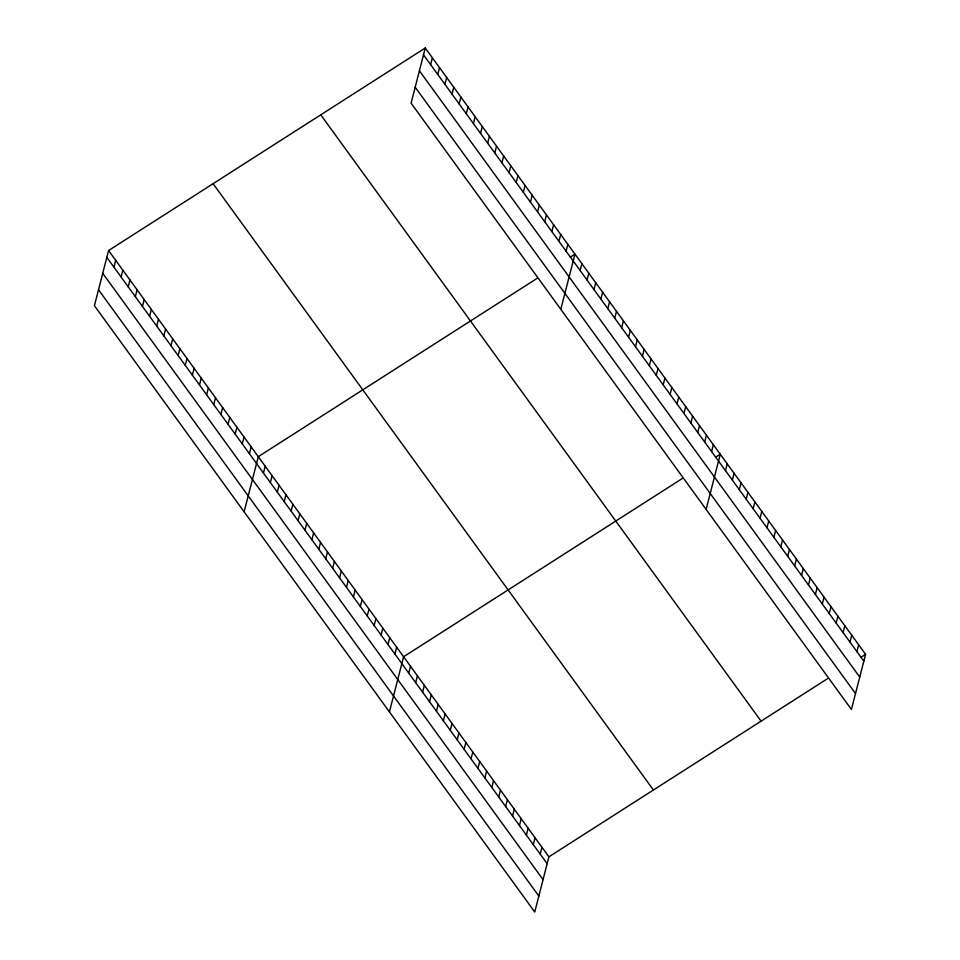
<?xml version="1.0" encoding="UTF-8"?>
<svg xmlns="http://www.w3.org/2000/svg" width="960" height="960" viewBox="0 0 960 960"><rect width="100%" height="100%" fill="white"/><g stroke="black" fill="none" stroke-linecap="round" stroke-linejoin="round"><path stroke-width="1.44" d="M425.256 48L411.096 103.164L851.424 709.476L865.584 654.324L425.256 48L108.576 250.524L94.416 305.676L534.744 912L548.904 856.836L827.592 678.624M113.952 267.18L115.704 260.34M121.08 276.996L122.832 270.156M128.208 286.812L129.96 279.972M135.336 296.628L137.088 289.788M142.464 306.444L144.216 299.604M149.592 316.26L151.344 309.42M156.72 326.076L158.472 319.236M163.848 335.892L165.612 329.052M170.976 345.708L172.74 338.868M178.104 355.524L179.868 348.684M185.244 365.34L186.996 358.5M192.372 375.156L194.124 368.316M199.5 384.972L201.252 378.132M206.628 394.788L208.38 387.948M213.756 404.604L215.508 397.764M220.884 414.42L222.636 407.58M228.012 424.236L229.764 417.396M235.14 434.052L236.904 427.224M242.268 443.88L244.032 437.04M249.396 453.696L251.16 446.856M244.128 511.824L258.288 456.672L536.964 278.448M263.448 473.04L265.2 466.2M270.372 482.568L272.124 475.728M277.284 492.096L279.048 485.256M284.208 501.624L285.96 494.784M291.132 511.152L292.884 504.312M298.044 520.68L299.808 513.84M304.968 530.208L306.72 523.368M430.632 64.656L432.384 57.816M311.88 539.736L313.644 532.896M437.76 74.472L439.512 67.632M318.804 549.264L320.556 542.424M444.888 84.288L446.652 77.448M325.728 558.792L327.48 551.952M452.016 94.104L453.78 87.264M332.64 568.32L334.404 561.48M459.144 103.92L460.908 97.08M339.564 577.848L341.316 571.008M466.272 113.736L468.036 106.896M346.488 587.376L348.24 580.536M473.412 123.552L475.164 116.712M353.4 596.904L355.164 590.064M480.54 133.368L482.292 126.528M360.324 606.432L362.076 599.592M487.668 143.184L489.42 136.344M367.236 615.96L369 609.12M494.796 153L496.548 146.172M374.16 625.488L375.912 618.648M501.924 162.828L503.676 155.988M381.084 635.016L382.836 628.176M387.996 644.544L389.76 637.704M509.052 172.644L510.804 165.804M394.92 654.072L396.672 647.232M516.18 182.46L517.932 175.62M389.436 711.912L403.596 656.76L682.272 478.536M523.308 192.276L525.072 185.436M408.756 673.128L410.508 666.288M530.436 202.092L532.2 195.252M415.68 682.656L417.432 675.816M537.564 211.908L539.328 205.068M422.592 692.172L424.356 685.344M544.704 221.724L546.456 214.884M429.516 701.7L431.268 694.872M551.832 231.54L553.584 224.7M436.44 711.228L438.192 704.4M558.96 241.356L560.712 234.516M443.352 720.756L445.116 713.928M566.088 251.172L567.84 244.332M450.276 730.284L452.028 723.456M560.808 309.312L574.968 254.148L570.216 257.184M457.2 739.812L458.952 732.984M580.14 270.516L581.892 263.676M464.112 749.34L465.864 742.512M587.052 280.044L588.804 273.204M471.036 758.868L472.788 752.04M593.976 289.572L595.728 282.732M477.948 768.396L479.712 761.568M600.888 299.1L602.652 292.26M484.872 777.924L486.624 771.096M607.812 308.628L609.564 301.788M491.796 787.452L493.548 780.624M614.736 318.156L616.488 311.316M498.708 796.98L500.472 790.152M621.648 327.684L623.412 320.844M505.632 806.508L507.384 799.68M628.572 337.212L630.324 330.372M512.544 816.036L514.308 809.196M635.496 346.74L637.248 339.9M519.468 825.564L521.22 818.724M642.408 356.268L644.16 349.428M526.392 835.092L528.144 828.252M649.332 365.796L651.084 358.956M533.304 844.62L535.068 837.78M656.244 375.324L658.008 368.484M540.228 854.148L541.98 847.308M663.168 384.852L664.92 378.012M670.092 394.38L671.844 387.54M677.004 403.908L678.768 397.068M683.928 413.436L685.68 406.596M690.84 422.964L692.604 416.124M697.764 432.492L699.516 425.652M704.688 442.02L706.44 435.18M711.6 451.548L713.364 444.708M706.116 509.4L720.276 454.236L715.524 457.272M725.448 470.604L727.2 463.764M732.36 480.132L734.124 473.292M739.284 489.66L741.036 482.82M746.196 499.188L747.96 492.348M753.12 508.716L754.872 501.876M760.044 518.244L761.796 511.404M766.956 527.772L768.72 520.932M773.88 537.3L775.632 530.46M780.804 546.828L782.556 539.988M787.716 556.356L789.48 549.516M794.64 565.884L796.392 559.044M801.552 575.412L803.316 568.572M808.476 584.94L810.228 578.1M815.4 594.468L817.152 587.628M822.312 603.996L824.076 597.156M829.236 613.524L830.988 606.684M836.16 623.052L837.912 616.212M843.072 632.58L844.824 625.74M849.996 642.108L851.748 635.268M856.908 651.636L858.672 644.796M860.844 657.36L865.584 654.324M423.504 54.84L863.832 661.164M419.412 70.788L859.74 677.112M415.188 87.216L855.516 693.54M320.748 114.828L761.088 721.152M213.084 183.684L653.412 790.008M108.576 250.524L548.904 856.836M106.812 257.352L547.152 863.676M102.72 273.3L543.048 879.624M98.508 289.728L538.836 896.052"/></g></svg>
